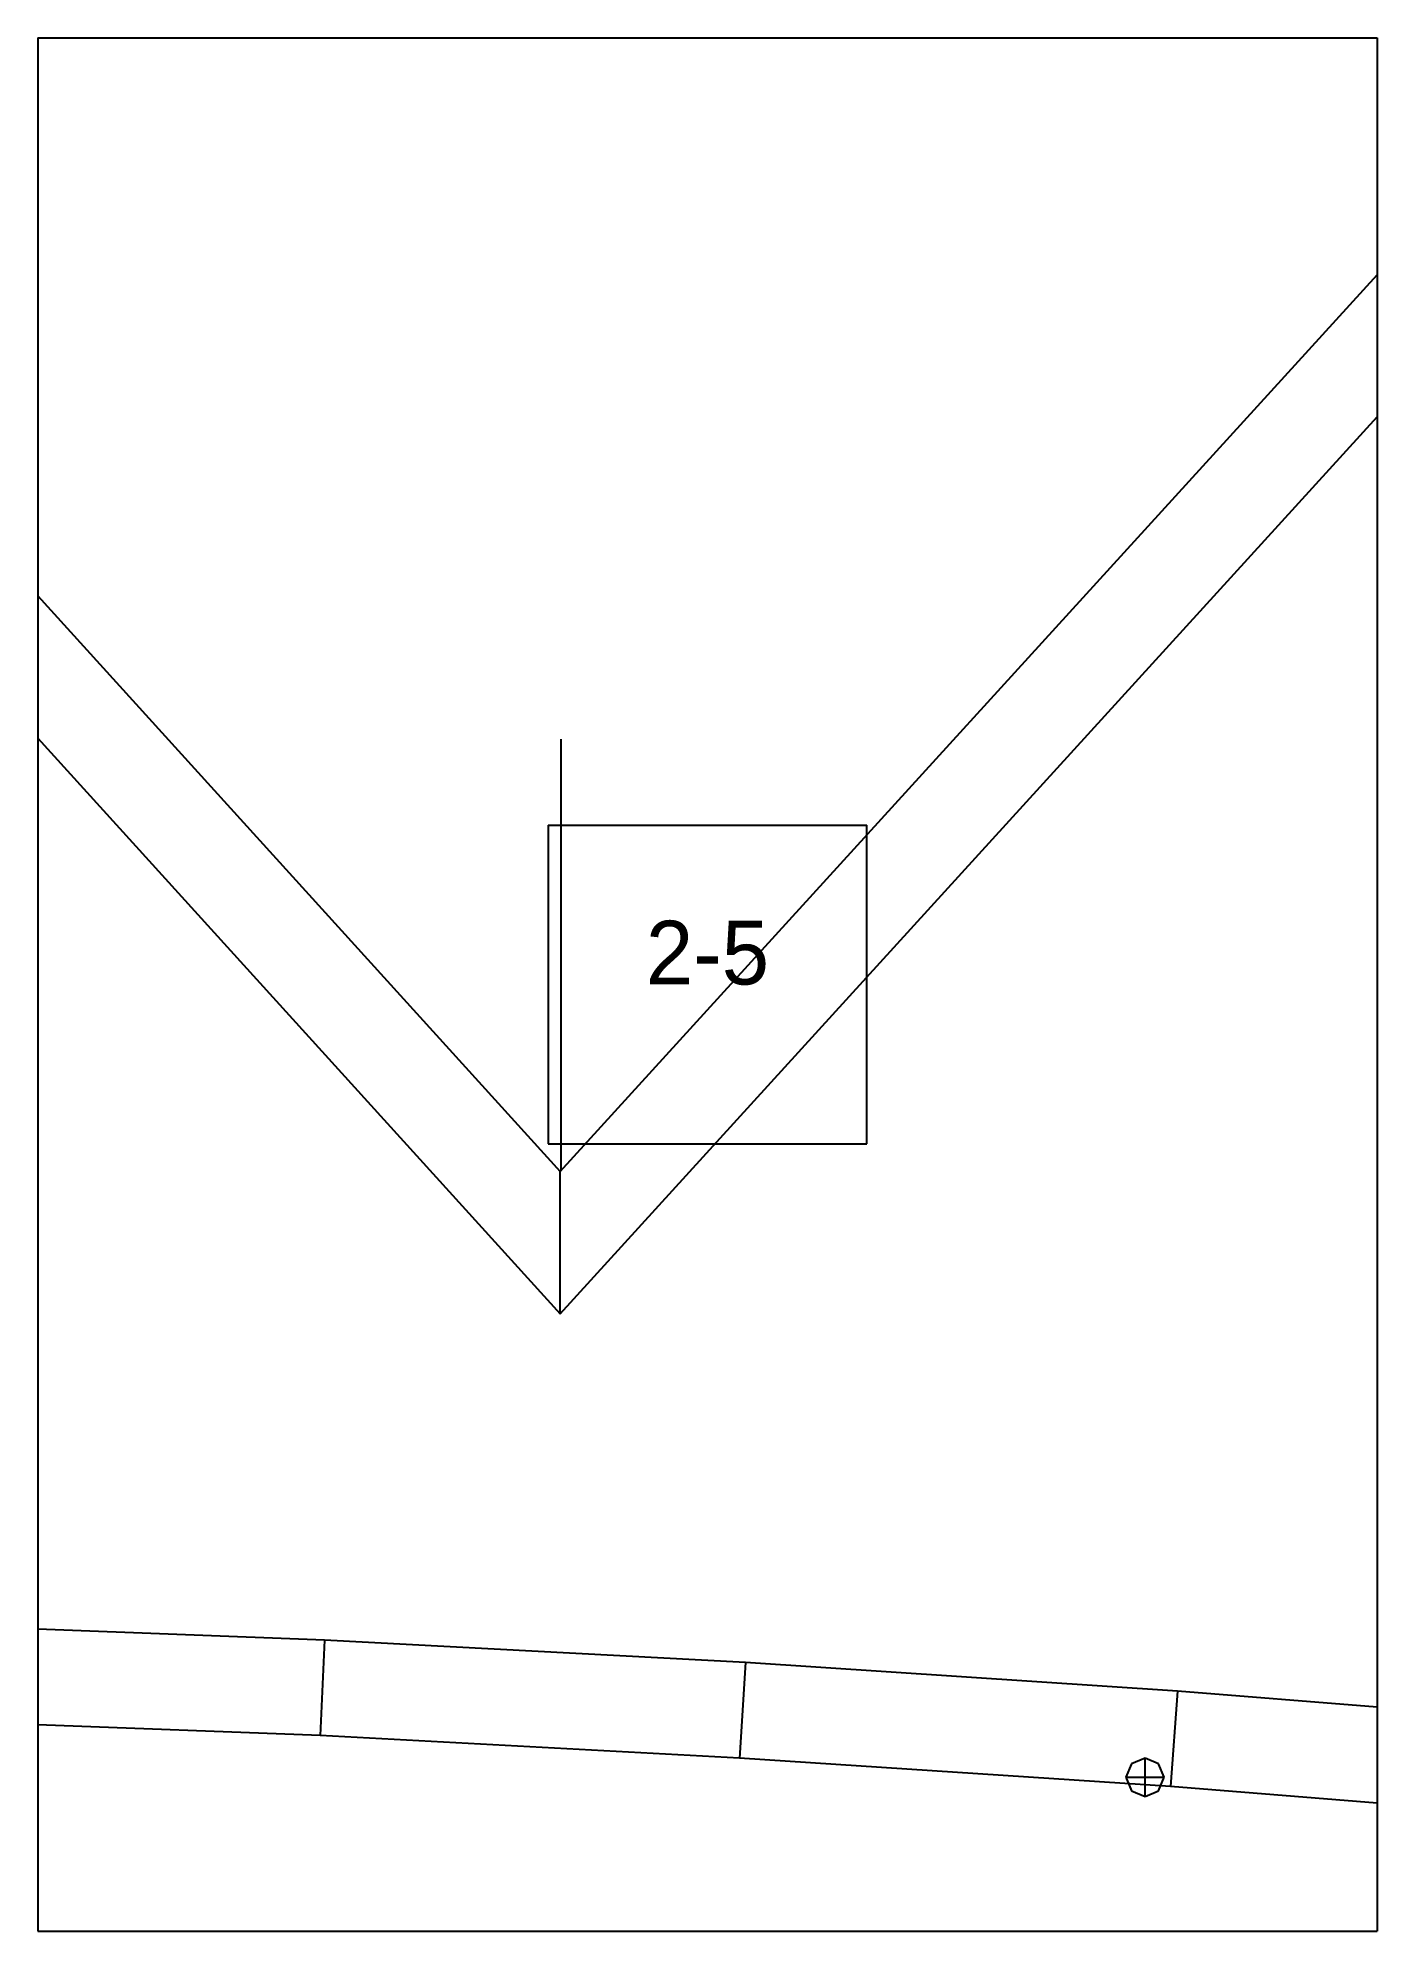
# Paper-space layout 'Plan 2-5' of a CAD drawing. Header units: metres, sheet in millimetres. Extents: x 0 to 210, y 0 to 297.
# The model-space entities are those that its viewports show. They can reach past a viewport. Long polylines and large blocks are cut down to what shows.
import ezdxf
from ezdxf.enums import TextEntityAlignment as Align

# ---------------------------------------------------------------- set-up
doc = ezdxf.new("R2010")
doc.units = ezdxf.units.M
for name, color, linetype in [('default', 7, 'Continuous'), ('TEXTLAYER', 7, 'Continuous'), ('VIEWPORTS', 7, 'Continuous')]:
    doc.layers.add(name, color=color, linetype=linetype)

msp = doc.modelspace()

# ---------------------------------------------------------------- linework, layer by layer
at = {"color": 9}
for p, q in [((840, 0), (840, -297)), ((840, 0), (840, -297)), ((1050, 0), (1050, -297)), ((1050, 0), (1050, -297)), ((630, -297), (840, -297)), ((630, -297), (840, -297)), ((840, -297), (1050, -297)), ((840, -297), (840, -594)), ((840, -297), (1050, -297)), ((840, -297), (840, -594)), ((1050, -297), (1260, -297)), ((1050, -297), (1050, -594)), ((1050, -297), (1260, -297)), ((1050, -297), (1050, -594)), ((920, -420.5), (970, -420.5)), ((920, -420.5), (920, -470.5)), ((970, -470.5), (970, -420.5)), ((920, -470.5), (970, -470.5)), ((630, -594), (840, -594)), ((630, -594), (840, -594)), ((840, -594), (1050, -594)), ((840, -594), (840, -891)), ((840, -594), (1050, -594)), ((840, -594), (840, -891)), ((1050, -594), (1260, -594)), ((1050, -594), (1050, -891)), ((1050, -594), (1260, -594)), ((1050, -594), (1050, -891))]:
    msp.add_line(p, q, dxfattribs=at)
at = {"layer": 'default', "color": 7, "linetype": 'Continuous'}
for p, q in [((642.01, -166.29), (921.92, -474.84)), ((642.85, -189.54), (921.9, -497.15)), ((921.92, -474.84), (1182.04, -189.12)), ((921.9, -497.15), (1182.11, -211.32)), ((922.05, -474.7), (922.05, -407.02)), ((921.9, -497.15), (921.92, -474.84)), ((884.93, -548.34), (820.85, -545.87)), ((884.93, -548.34), (884.24, -563.32)), ((950.94, -551.88), (884.93, -548.34)), ((950.94, -551.88), (950.04, -566.85)), ((1018.71, -556.36), (950.94, -551.88)), ((1018.71, -556.36), (1017.62, -571.32)), ((1088.12, -561.9), (1018.71, -556.36)), ((884.24, -563.32), (820.4, -560.86)), ((950.04, -566.85), (884.24, -563.32)), ((1017.62, -571.32), (950.04, -566.85)), ((1013.61, -566.86), (1011.49, -567.73)), ((1015.73, -567.73), (1013.61, -566.86)), ((1013.61, -572.86), (1013.61, -566.86)), ((1011.49, -567.73), (1010.61, -569.86)), ((1010.61, -569.86), (1011.49, -571.98)), ((1010.61, -569.86), (1016.61, -569.86)), ((1016.61, -569.86), (1015.73, -567.73)), ((1015.73, -571.98), (1016.61, -569.86)), ((1011.49, -571.98), (1013.61, -572.86)), ((1013.61, -572.86), (1015.73, -571.98)), ((1086.84, -576.84), (1017.62, -571.32))]:
    msp.add_line(p, q, dxfattribs=at)

# ---------------------------------------------------------------- texts
at = {"layer": 'TEXTLAYER', "color": 1}
msp.add_text('2-5', height=10, dxfattribs=at).set_placement((945, -445.5), align=Align.CENTER)

psp = doc.layouts.new('Plan 2-5')

# ---------------------------------------------------------------- viewports
at = {"layer": 'VIEWPORTS'}
psp.add_viewport(center=(105, 148.5), size=(210, 297), view_center_point=(945, -445.5), view_height=297, dxfattribs=at)

doc.saveas('drawing.dxf')
